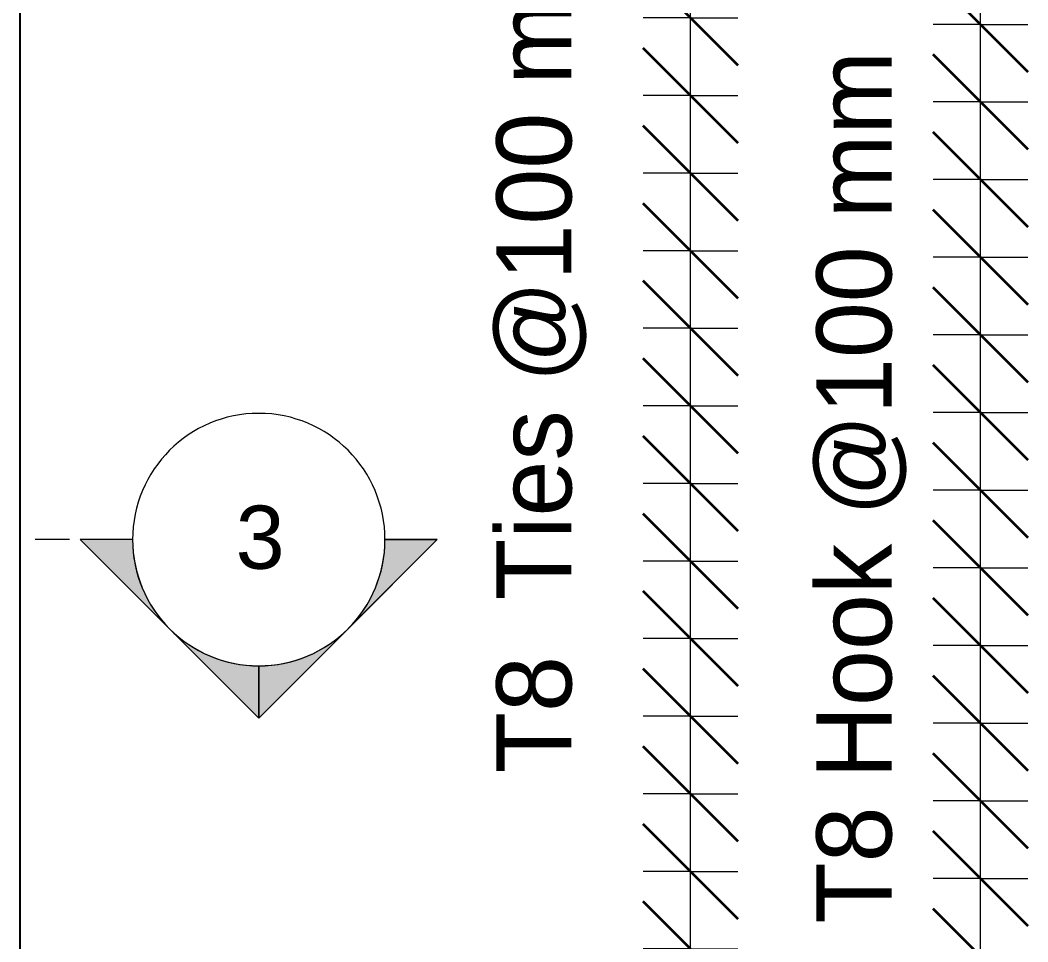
# Model space of a CAD drawing. Header units: millimetres. Extents: x -31655 to -5862, y 2843 to 78926.
# Drawn here: x -26450 to -25173, y 4109 to 5277 of the extents above; entities that cross this region are included whole.
import ezdxf

# ---------------------------------------------------------------- set-up
doc = ezdxf.new("R2010")
doc.units = ezdxf.units.MM
for name, color, linetype, lineweight in [('A-ANNO-DIMS', 211, 'Continuous', 9), ('A-ANNO-DIMS-40', 211, 'Continuous', 9), ('A-WALL', 113, 'Continuous', 25), ('G-ANNO-SYMB', 111, 'Continuous', 9), ('S-RBAR-IDEN', 171, 'Continuous', 9)]:
    doc.layers.add(name, color=color, linetype=linetype, lineweight=lineweight)
doc.styles.add('Arial', font='arial.ttf', dxfattribs={"height": 80})
doc.styles.add('Nirmala UI', font='Nirmala.ttf', dxfattribs={"height": 95.25})
doc.dimstyles.new('Arc_Length_-_2_5mm_Arial', dxfattribs={"dimscale": 304.8, "dimtxt": 100.546939, "dimasz": 0.393701, "dimexe": 0.19685, "dimexo": 0.0625, "dimgap": 0.229659, "dimtad": 1, "dimdec": 4, "dimzin": 0, "dimdsep": 46, "dimtxsty": 'Nirmala UI', "dimblk1": 'OBLIQUE', "dimblk2": 'OBLIQUE', "dimsah": 1, "dimcen": 0.09, "dimdle": 0.19685, "dimazin": 0, "dimtfac": 1, "dimtdec": 4, "dimtix": 1, "dimtmove": 0, "dimatfit": 3, "dimfxl": 0.19685, "dimfxlon": 1, "dimtvp": 1, "dimtolj": 1, "dimtzin": 0, "dimarcsym": 2})

# ---------------------------------------------------------------- blocks, each defined once
blk = doc.blocks.new('DIMBLOCK8-Elevation Front')
at = {"layer": 'A-ANNO-DIMS-40', "lineweight": 35}
for p, q in [((-25600.6, 4100.1), (-25660.6, 4160.1)), ((-25600.6, 4100.1), (-25540.6, 4040.1)), ((-25600.6, 4001.7), (-25660.6, 4061.7)), ((-25600.6, 4001.7), (-25540.6, 3941.7))]:
    blk.add_line(p, q, dxfattribs=at)
at = {"layer": 'A-ANNO-DIMS-40'}
for p, q in [((-25600.6, 4100.1), (-25660.6, 4100.1)), ((-25600.6, 4001.7), (-25600.6, 4100.1)), ((-25600.6, 4100.1), (-25540.6, 4100.1)), ((-25600.6, 4001.7), (-25660.6, 4001.7)), ((-25600.6, 4001.7), (-25540.6, 4001.7))]:
    blk.add_line(p, q, dxfattribs=at)
blk = doc.blocks.new('_Oblique')
at = {"color": 0, "linetype": 'ByBlock', "lineweight": -2}
blk.add_line((-0.5, -0.5), (0.5, 0.5), dxfattribs=at)
blk = doc.blocks.new('DIMBLOCK9-Elevation Front')
at = {"layer": 'A-ANNO-DIMS-40', "lineweight": 35}
for p, q in [((-25600.6, 4198.4), (-25660.6, 4258.4)), ((-25600.6, 4198.4), (-25540.6, 4138.4)), ((-25600.6, 4100.1), (-25660.6, 4160.1)), ((-25600.6, 4100.1), (-25540.6, 4040.1))]:
    blk.add_line(p, q, dxfattribs=at)
at = {"layer": 'A-ANNO-DIMS-40'}
for p, q in [((-25600.6, 4198.4), (-25660.6, 4198.4)), ((-25600.6, 4100.1), (-25600.6, 4198.4)), ((-25600.6, 4198.4), (-25540.6, 4198.4)), ((-25600.6, 4100.1), (-25660.6, 4100.1)), ((-25600.6, 4100.1), (-25540.6, 4100.1))]:
    blk.add_line(p, q, dxfattribs=at)
blk = doc.blocks.new('DIMBLOCK10-Elevation Front')
at = {"layer": 'A-ANNO-DIMS-40', "lineweight": 35}
for p, q in [((-25600.6, 4296.7), (-25660.6, 4356.7)), ((-25600.6, 4296.7), (-25540.6, 4236.7)), ((-25600.6, 4198.4), (-25660.6, 4258.4)), ((-25600.6, 4198.4), (-25540.6, 4138.4))]:
    blk.add_line(p, q, dxfattribs=at)
at = {"layer": 'A-ANNO-DIMS-40'}
for p, q in [((-25600.6, 4296.7), (-25660.6, 4296.7)), ((-25600.6, 4198.4), (-25600.6, 4296.7)), ((-25600.6, 4296.7), (-25540.6, 4296.7)), ((-25600.6, 4198.4), (-25660.6, 4198.4)), ((-25600.6, 4198.4), (-25540.6, 4198.4))]:
    blk.add_line(p, q, dxfattribs=at)
blk = doc.blocks.new('DIMBLOCK11-Elevation Front')
at = {"layer": 'A-ANNO-DIMS-40', "lineweight": 35}
for p, q in [((-25600.6, 4395), (-25660.6, 4455)), ((-25600.6, 4395), (-25540.6, 4335)), ((-25600.6, 4296.7), (-25660.6, 4356.7)), ((-25600.6, 4296.7), (-25540.6, 4236.7))]:
    blk.add_line(p, q, dxfattribs=at)
at = {"layer": 'A-ANNO-DIMS-40'}
for p, q in [((-25600.6, 4395), (-25660.6, 4395)), ((-25600.6, 4296.7), (-25600.6, 4395)), ((-25600.6, 4395), (-25540.6, 4395)), ((-25600.6, 4296.7), (-25660.6, 4296.7)), ((-25600.6, 4296.7), (-25540.6, 4296.7))]:
    blk.add_line(p, q, dxfattribs=at)
blk = doc.blocks.new('DIMBLOCK12-Elevation Front')
at = {"layer": 'A-ANNO-DIMS-40', "lineweight": 35}
for p, q in [((-25600.6, 4493.4), (-25660.6, 4553.4)), ((-25600.6, 4493.4), (-25540.6, 4433.4)), ((-25600.6, 4395), (-25660.6, 4455)), ((-25600.6, 4395), (-25540.6, 4335))]:
    blk.add_line(p, q, dxfattribs=at)
at = {"layer": 'A-ANNO-DIMS-40'}
for p, q in [((-25600.6, 4493.4), (-25660.6, 4493.4)), ((-25600.6, 4395), (-25600.6, 4493.4)), ((-25600.6, 4493.4), (-25540.6, 4493.4)), ((-25600.6, 4395), (-25660.6, 4395)), ((-25600.6, 4395), (-25540.6, 4395))]:
    blk.add_line(p, q, dxfattribs=at)
blk = doc.blocks.new('DIMBLOCK13-Elevation Front')
at = {"layer": 'A-ANNO-DIMS-40', "lineweight": 35}
for p, q in [((-25600.6, 4591.7), (-25660.6, 4651.7)), ((-25600.6, 4591.7), (-25540.6, 4531.7)), ((-25600.6, 4493.4), (-25660.6, 4553.4)), ((-25600.6, 4493.4), (-25540.6, 4433.4))]:
    blk.add_line(p, q, dxfattribs=at)
at = {"layer": 'A-ANNO-DIMS-40'}
for p, q in [((-25600.6, 4591.7), (-25660.6, 4591.7)), ((-25600.6, 4493.4), (-25600.6, 4591.7)), ((-25600.6, 4591.7), (-25540.6, 4591.7)), ((-25600.6, 4493.4), (-25660.6, 4493.4)), ((-25600.6, 4493.4), (-25540.6, 4493.4))]:
    blk.add_line(p, q, dxfattribs=at)
blk = doc.blocks.new('DIMBLOCK14-Elevation Front')
at = {"layer": 'A-ANNO-DIMS-40', "lineweight": 35}
for p, q in [((-25600.6, 4690), (-25660.6, 4750)), ((-25600.6, 4690), (-25540.6, 4630)), ((-25600.6, 4591.7), (-25660.6, 4651.7)), ((-25600.6, 4591.7), (-25540.6, 4531.7))]:
    blk.add_line(p, q, dxfattribs=at)
at = {"layer": 'A-ANNO-DIMS-40'}
for p, q in [((-25600.6, 4690), (-25660.6, 4690)), ((-25600.6, 4591.7), (-25600.6, 4690)), ((-25600.6, 4690), (-25540.6, 4690)), ((-25600.6, 4591.7), (-25660.6, 4591.7)), ((-25600.6, 4591.7), (-25540.6, 4591.7))]:
    blk.add_line(p, q, dxfattribs=at)
blk = doc.blocks.new('DIMBLOCK15-Elevation Front')
at = {"layer": 'A-ANNO-DIMS-40', "lineweight": 35}
for p, q in [((-25600.6, 4788.4), (-25660.6, 4848.4)), ((-25600.6, 4788.4), (-25540.6, 4728.4)), ((-25600.6, 4690), (-25660.6, 4750)), ((-25600.6, 4690), (-25540.6, 4630))]:
    blk.add_line(p, q, dxfattribs=at)
at = {"layer": 'A-ANNO-DIMS-40'}
for p, q in [((-25600.6, 4788.4), (-25660.6, 4788.4)), ((-25600.6, 4690), (-25600.6, 4788.4)), ((-25600.6, 4788.4), (-25540.6, 4788.4)), ((-25600.6, 4690), (-25660.6, 4690)), ((-25600.6, 4690), (-25540.6, 4690))]:
    blk.add_line(p, q, dxfattribs=at)
blk = doc.blocks.new('DIMBLOCK16-Elevation Front')
at = {"layer": 'A-ANNO-DIMS-40', "lineweight": 35}
for p, q in [((-25600.6, 4886.7), (-25660.6, 4946.7)), ((-25600.6, 4886.7), (-25540.6, 4826.7)), ((-25600.6, 4788.4), (-25660.6, 4848.4)), ((-25600.6, 4788.4), (-25540.6, 4728.4))]:
    blk.add_line(p, q, dxfattribs=at)
at = {"layer": 'A-ANNO-DIMS-40'}
for p, q in [((-25600.6, 4886.7), (-25660.6, 4886.7)), ((-25600.6, 4788.4), (-25600.6, 4886.7)), ((-25600.6, 4886.7), (-25540.6, 4886.7)), ((-25600.6, 4788.4), (-25660.6, 4788.4)), ((-25600.6, 4788.4), (-25540.6, 4788.4))]:
    blk.add_line(p, q, dxfattribs=at)
blk = doc.blocks.new('DIMBLOCK17-Elevation Front')
at = {"layer": 'A-ANNO-DIMS-40', "lineweight": 35}
for p, q in [((-25600.6, 4985), (-25660.6, 5045)), ((-25600.6, 4985), (-25540.6, 4925)), ((-25600.6, 4886.7), (-25660.6, 4946.7)), ((-25600.6, 4886.7), (-25540.6, 4826.7))]:
    blk.add_line(p, q, dxfattribs=at)
at = {"layer": 'A-ANNO-DIMS-40'}
for p, q in [((-25600.6, 4985), (-25660.6, 4985)), ((-25600.6, 4886.7), (-25600.6, 4985)), ((-25600.6, 4985), (-25540.6, 4985)), ((-25600.6, 4886.7), (-25660.6, 4886.7)), ((-25600.6, 4886.7), (-25540.6, 4886.7))]:
    blk.add_line(p, q, dxfattribs=at)
blk = doc.blocks.new('DIMBLOCK18-Elevation Front')
at = {"layer": 'A-ANNO-DIMS-40', "lineweight": 35}
for p, q in [((-25600.6, 5083.4), (-25660.6, 5143.4)), ((-25600.6, 5083.4), (-25540.6, 5023.4)), ((-25600.6, 4985), (-25660.6, 5045)), ((-25600.6, 4985), (-25540.6, 4925))]:
    blk.add_line(p, q, dxfattribs=at)
at = {"layer": 'A-ANNO-DIMS-40'}
for p, q in [((-25600.6, 5083.4), (-25660.6, 5083.4)), ((-25600.6, 4985), (-25600.6, 5083.4)), ((-25600.6, 5083.4), (-25540.6, 5083.4)), ((-25600.6, 4985), (-25660.6, 4985)), ((-25600.6, 4985), (-25540.6, 4985))]:
    blk.add_line(p, q, dxfattribs=at)
blk = doc.blocks.new('DIMBLOCK19-Elevation Front')
at = {"layer": 'A-ANNO-DIMS-40', "lineweight": 35}
for p, q in [((-25600.6, 5181.7), (-25660.6, 5241.7)), ((-25600.6, 5181.7), (-25540.6, 5121.7)), ((-25600.6, 5083.4), (-25660.6, 5143.4)), ((-25600.6, 5083.4), (-25540.6, 5023.4))]:
    blk.add_line(p, q, dxfattribs=at)
at = {"layer": 'A-ANNO-DIMS-40'}
for p, q in [((-25600.6, 5181.7), (-25660.6, 5181.7)), ((-25600.6, 5083.4), (-25600.6, 5181.7)), ((-25600.6, 5181.7), (-25540.6, 5181.7)), ((-25600.6, 5083.4), (-25660.6, 5083.4)), ((-25600.6, 5083.4), (-25540.6, 5083.4))]:
    blk.add_line(p, q, dxfattribs=at)
blk = doc.blocks.new('DIMBLOCK20-Elevation Front')
at = {"layer": 'A-ANNO-DIMS-40', "lineweight": 35}
for p, q in [((-25600.6, 5280), (-25660.6, 5340)), ((-25600.6, 5280), (-25540.6, 5220)), ((-25600.6, 5181.7), (-25660.6, 5241.7)), ((-25600.6, 5181.7), (-25540.6, 5121.7))]:
    blk.add_line(p, q, dxfattribs=at)
at = {"layer": 'A-ANNO-DIMS-40'}
for p, q in [((-25600.6, 5280), (-25660.6, 5280)), ((-25600.6, 5181.7), (-25600.6, 5280)), ((-25600.6, 5280), (-25540.6, 5280)), ((-25600.6, 5181.7), (-25660.6, 5181.7)), ((-25600.6, 5181.7), (-25540.6, 5181.7))]:
    blk.add_line(p, q, dxfattribs=at)
blk = doc.blocks.new('DIMBLOCK21-Elevation Front')
at = {"layer": 'A-ANNO-DIMS-40', "lineweight": 35}
for p, q in [((-25600.6, 5378.4), (-25660.6, 5438.4)), ((-25600.6, 5378.4), (-25540.6, 5318.4)), ((-25600.6, 5280), (-25660.6, 5340)), ((-25600.6, 5280), (-25540.6, 5220))]:
    blk.add_line(p, q, dxfattribs=at)
at = {"layer": 'A-ANNO-DIMS-40'}
for p, q in [((-25600.6, 5378.4), (-25660.6, 5378.4)), ((-25600.6, 5280), (-25600.6, 5378.4)), ((-25600.6, 5378.4), (-25540.6, 5378.4)), ((-25600.6, 5280), (-25660.6, 5280)), ((-25600.6, 5280), (-25540.6, 5280))]:
    blk.add_line(p, q, dxfattribs=at)
blk = doc.blocks.new('DIMBLOCK31-Elevation Front')
at = {"layer": 'A-ANNO-DIMS-40', "lineweight": 35}
for p, q in [((-25600.6, 5576), (-25660.6, 5636)), ((-25600.6, 5576), (-25540.6, 5516)), ((-25600.6, 5476.7), (-25660.6, 5536.7)), ((-25600.6, 5476.7), (-25540.6, 5416.7)), ((-25600.6, 5378.4), (-25660.6, 5438.4)), ((-25600.6, 5378.4), (-25540.6, 5318.4)), ((-25600.6, 5280), (-25660.6, 5340)), ((-25600.6, 5280), (-25540.6, 5220)), ((-25600.6, 5181.7), (-25660.6, 5241.7)), ((-25600.6, 5181.7), (-25540.6, 5121.7)), ((-25600.6, 5083.4), (-25660.6, 5143.4)), ((-25600.6, 5083.4), (-25540.6, 5023.4)), ((-25600.6, 4985), (-25660.6, 5045)), ((-25600.6, 4985), (-25540.6, 4925)), ((-25600.6, 4886.7), (-25660.6, 4946.7)), ((-25600.6, 4886.7), (-25540.6, 4826.7)), ((-25600.6, 4788.4), (-25660.6, 4848.4)), ((-25600.6, 4788.4), (-25540.6, 4728.4)), ((-25600.6, 4690), (-25660.6, 4750)), ((-25600.6, 4690), (-25540.6, 4630)), ((-25600.6, 4591.7), (-25660.6, 4651.7)), ((-25600.6, 4591.7), (-25540.6, 4531.7)), ((-25600.6, 4493.4), (-25660.6, 4553.4)), ((-25600.6, 4493.4), (-25540.6, 4433.4)), ((-25600.6, 4395), (-25660.6, 4455)), ((-25600.6, 4395), (-25540.6, 4335)), ((-25600.6, 4296.7), (-25660.6, 4356.7)), ((-25600.6, 4296.7), (-25540.6, 4236.7)), ((-25600.6, 4198.4), (-25660.6, 4258.4)), ((-25600.6, 4198.4), (-25540.6, 4138.4)), ((-25600.6, 4100.1), (-25660.6, 4160.1)), ((-25600.6, 4100.1), (-25540.6, 4040.1)), ((-25600.6, 4001.7), (-25660.6, 4061.7)), ((-25600.6, 4001.7), (-25540.6, 3941.7)), ((-25600.6, 3904.1), (-25660.6, 3964.1)), ((-25600.6, 3904.1), (-25540.6, 3844.1))]:
    blk.add_line(p, q, dxfattribs=at)
at = {"layer": 'A-ANNO-DIMS-40'}
for p, q in [((-25600.6, 5576), (-25660.6, 5576)), ((-25600.6, 5476.7), (-25600.6, 5576)), ((-25600.6, 5576), (-25540.6, 5576)), ((-25600.6, 5476.7), (-25660.6, 5476.7)), ((-25600.6, 3904.1), (-25600.6, 5476.7)), ((-25600.6, 5378.4), (-25600.6, 5476.7)), ((-25600.6, 5476.7), (-25540.6, 5476.7)), ((-25600.6, 5378.4), (-25660.6, 5378.4)), ((-25600.6, 5280), (-25600.6, 5378.4)), ((-25600.6, 5378.4), (-25540.6, 5378.4)), ((-25600.6, 5280), (-25660.6, 5280)), ((-25600.6, 5181.7), (-25600.6, 5280)), ((-25600.6, 5280), (-25540.6, 5280)), ((-25600.6, 5181.7), (-25660.6, 5181.7)), ((-25600.6, 5083.4), (-25600.6, 5181.7)), ((-25600.6, 5181.7), (-25540.6, 5181.7)), ((-25600.6, 5083.4), (-25660.6, 5083.4)), ((-25600.6, 4985), (-25600.6, 5083.4)), ((-25600.6, 5083.4), (-25540.6, 5083.4)), ((-25600.6, 4985), (-25660.6, 4985)), ((-25600.6, 4886.7), (-25600.6, 4985)), ((-25600.6, 4985), (-25540.6, 4985)), ((-25600.6, 4886.7), (-25660.6, 4886.7)), ((-25600.6, 4788.4), (-25600.6, 4886.7)), ((-25600.6, 4886.7), (-25540.6, 4886.7)), ((-25600.6, 4788.4), (-25660.6, 4788.4)), ((-25600.6, 4690), (-25600.6, 4788.4)), ((-25600.6, 4788.4), (-25540.6, 4788.4)), ((-25600.6, 4690), (-25660.6, 4690)), ((-25600.6, 4591.7), (-25600.6, 4690)), ((-25600.6, 4690), (-25540.6, 4690)), ((-25600.6, 4591.7), (-25660.6, 4591.7)), ((-25600.6, 4493.4), (-25600.6, 4591.7)), ((-25600.6, 4591.7), (-25540.6, 4591.7)), ((-25600.6, 4493.4), (-25660.6, 4493.4)), ((-25600.6, 4395), (-25600.6, 4493.4)), ((-25600.6, 4493.4), (-25540.6, 4493.4)), ((-25600.6, 4395), (-25660.6, 4395)), ((-25600.6, 4296.7), (-25600.6, 4395)), ((-25600.6, 4395), (-25540.6, 4395)), ((-25600.6, 4296.7), (-25660.6, 4296.7)), ((-25600.6, 4198.4), (-25600.6, 4296.7)), ((-25600.6, 4296.7), (-25540.6, 4296.7)), ((-25600.6, 4198.4), (-25660.6, 4198.4)), ((-25600.6, 4100.1), (-25600.6, 4198.4)), ((-25600.6, 4198.4), (-25540.6, 4198.4)), ((-25600.6, 4100.1), (-25660.6, 4100.1)), ((-25600.6, 4001.7), (-25600.6, 4100.1)), ((-25600.6, 4100.1), (-25540.6, 4100.1)), ((-25600.6, 4001.7), (-25660.6, 4001.7)), ((-25600.6, 3904.1), (-25600.6, 4001.7)), ((-25600.6, 4001.7), (-25540.6, 4001.7)), ((-25600.6, 3904.1), (-25660.6, 3904.1)), ((-25600.6, 3904.1), (-25540.6, 3904.1))]:
    blk.add_line(p, q, dxfattribs=at)
blk = doc.blocks.new('_None')
blk = doc.blocks.new('DIMBLOCK41-Elevation Front')
at = {"layer": 'A-ANNO-DIMS-40', "lineweight": 35}
for p, q in [((-25232.7, 4091), (-25292.7, 4151)), ((-25232.7, 4091), (-25172.7, 4031)), ((-25232.7, 3992.6), (-25292.7, 4052.6)), ((-25232.7, 3992.6), (-25172.7, 3932.6))]:
    blk.add_line(p, q, dxfattribs=at)
at = {"layer": 'A-ANNO-DIMS-40'}
for p, q in [((-25232.7, 4091), (-25292.7, 4091)), ((-25232.7, 3992.6), (-25232.7, 4091)), ((-25232.7, 4091), (-25172.7, 4091)), ((-25232.7, 3992.6), (-25292.7, 3992.6)), ((-25232.7, 3992.6), (-25172.7, 3992.6))]:
    blk.add_line(p, q, dxfattribs=at)
blk = doc.blocks.new('DIMBLOCK42-Elevation Front')
at = {"layer": 'A-ANNO-DIMS-40', "lineweight": 35}
for p, q in [((-25232.7, 4189.4), (-25292.7, 4249.4)), ((-25232.7, 4189.4), (-25172.7, 4129.4)), ((-25232.7, 4091), (-25292.7, 4151)), ((-25232.7, 4091), (-25172.7, 4031))]:
    blk.add_line(p, q, dxfattribs=at)
at = {"layer": 'A-ANNO-DIMS-40'}
for p, q in [((-25232.7, 4189.4), (-25292.7, 4189.4)), ((-25232.7, 4091), (-25232.7, 4189.4)), ((-25232.7, 4189.4), (-25172.7, 4189.4)), ((-25232.7, 4091), (-25292.7, 4091)), ((-25232.7, 4091), (-25172.7, 4091))]:
    blk.add_line(p, q, dxfattribs=at)
blk = doc.blocks.new('DIMBLOCK43-Elevation Front')
at = {"layer": 'A-ANNO-DIMS-40', "lineweight": 35}
for p, q in [((-25232.7, 4287.8), (-25292.7, 4347.8)), ((-25232.7, 4287.8), (-25172.7, 4227.8)), ((-25232.7, 4189.4), (-25292.7, 4249.4)), ((-25232.7, 4189.4), (-25172.7, 4129.4))]:
    blk.add_line(p, q, dxfattribs=at)
at = {"layer": 'A-ANNO-DIMS-40'}
for p, q in [((-25232.7, 4287.8), (-25292.7, 4287.8)), ((-25232.7, 4189.4), (-25232.7, 4287.8)), ((-25232.7, 4287.8), (-25172.7, 4287.8)), ((-25232.7, 4189.4), (-25292.7, 4189.4)), ((-25232.7, 4189.4), (-25172.7, 4189.4))]:
    blk.add_line(p, q, dxfattribs=at)
blk = doc.blocks.new('DIMBLOCK44-Elevation Front')
at = {"layer": 'A-ANNO-DIMS-40', "lineweight": 35}
for p, q in [((-25232.7, 4386.3), (-25292.7, 4446.3)), ((-25232.7, 4386.3), (-25172.7, 4326.3)), ((-25232.7, 4287.8), (-25292.7, 4347.8)), ((-25232.7, 4287.8), (-25172.7, 4227.8))]:
    blk.add_line(p, q, dxfattribs=at)
at = {"layer": 'A-ANNO-DIMS-40'}
for p, q in [((-25232.7, 4386.3), (-25292.7, 4386.3)), ((-25232.7, 4287.8), (-25232.7, 4386.3)), ((-25232.7, 4386.3), (-25172.7, 4386.3)), ((-25232.7, 4287.8), (-25292.7, 4287.8)), ((-25232.7, 4287.8), (-25172.7, 4287.8))]:
    blk.add_line(p, q, dxfattribs=at)
blk = doc.blocks.new('DIMBLOCK45-Elevation Front')
at = {"layer": 'A-ANNO-DIMS-40', "lineweight": 35}
for p, q in [((-25232.7, 4484.7), (-25292.7, 4544.7)), ((-25232.7, 4484.7), (-25172.7, 4424.7)), ((-25232.7, 4386.3), (-25292.7, 4446.3)), ((-25232.7, 4386.3), (-25172.7, 4326.3))]:
    blk.add_line(p, q, dxfattribs=at)
at = {"layer": 'A-ANNO-DIMS-40'}
for p, q in [((-25232.7, 4484.7), (-25292.7, 4484.7)), ((-25232.7, 4386.3), (-25232.7, 4484.7)), ((-25232.7, 4484.7), (-25172.7, 4484.7)), ((-25232.7, 4386.3), (-25292.7, 4386.3)), ((-25232.7, 4386.3), (-25172.7, 4386.3))]:
    blk.add_line(p, q, dxfattribs=at)
blk = doc.blocks.new('DIMBLOCK46-Elevation Front')
at = {"layer": 'A-ANNO-DIMS-40', "lineweight": 35}
for p, q in [((-25232.7, 4583.1), (-25292.7, 4643.1)), ((-25232.7, 4583.1), (-25172.7, 4523.1)), ((-25232.7, 4484.7), (-25292.7, 4544.7)), ((-25232.7, 4484.7), (-25172.7, 4424.7))]:
    blk.add_line(p, q, dxfattribs=at)
at = {"layer": 'A-ANNO-DIMS-40'}
for p, q in [((-25232.7, 4583.1), (-25292.7, 4583.1)), ((-25232.7, 4484.7), (-25232.7, 4583.1)), ((-25232.7, 4583.1), (-25172.7, 4583.1)), ((-25232.7, 4484.7), (-25292.7, 4484.7)), ((-25232.7, 4484.7), (-25172.7, 4484.7))]:
    blk.add_line(p, q, dxfattribs=at)
blk = doc.blocks.new('DIMBLOCK47-Elevation Front')
at = {"layer": 'A-ANNO-DIMS-40', "lineweight": 35}
for p, q in [((-25232.7, 4681.5), (-25292.7, 4741.5)), ((-25232.7, 4681.5), (-25172.7, 4621.5)), ((-25232.7, 4583.1), (-25292.7, 4643.1)), ((-25232.7, 4583.1), (-25172.7, 4523.1))]:
    blk.add_line(p, q, dxfattribs=at)
at = {"layer": 'A-ANNO-DIMS-40'}
for p, q in [((-25232.7, 4681.5), (-25292.7, 4681.5)), ((-25232.7, 4583.1), (-25232.7, 4681.5)), ((-25232.7, 4681.5), (-25172.7, 4681.5)), ((-25232.7, 4583.1), (-25292.7, 4583.1)), ((-25232.7, 4583.1), (-25172.7, 4583.1))]:
    blk.add_line(p, q, dxfattribs=at)
blk = doc.blocks.new('DIMBLOCK48-Elevation Front')
at = {"layer": 'A-ANNO-DIMS-40', "lineweight": 35}
for p, q in [((-25232.7, 4779.9), (-25292.7, 4839.9)), ((-25232.7, 4779.9), (-25172.7, 4719.9)), ((-25232.7, 4681.5), (-25292.7, 4741.5)), ((-25232.7, 4681.5), (-25172.7, 4621.5))]:
    blk.add_line(p, q, dxfattribs=at)
at = {"layer": 'A-ANNO-DIMS-40'}
for p, q in [((-25232.7, 4779.9), (-25292.7, 4779.9)), ((-25232.7, 4681.5), (-25232.7, 4779.9)), ((-25232.7, 4779.9), (-25172.7, 4779.9)), ((-25232.7, 4681.5), (-25292.7, 4681.5)), ((-25232.7, 4681.5), (-25172.7, 4681.5))]:
    blk.add_line(p, q, dxfattribs=at)
blk = doc.blocks.new('DIMBLOCK49-Elevation Front')
at = {"layer": 'A-ANNO-DIMS-40', "lineweight": 35}
for p, q in [((-25232.7, 4878.3), (-25292.7, 4938.3)), ((-25232.7, 4878.3), (-25172.7, 4818.3)), ((-25232.7, 4779.9), (-25292.7, 4839.9)), ((-25232.7, 4779.9), (-25172.7, 4719.9))]:
    blk.add_line(p, q, dxfattribs=at)
at = {"layer": 'A-ANNO-DIMS-40'}
for p, q in [((-25232.7, 4878.3), (-25292.7, 4878.3)), ((-25232.7, 4779.9), (-25232.7, 4878.3)), ((-25232.7, 4878.3), (-25172.7, 4878.3)), ((-25232.7, 4779.9), (-25292.7, 4779.9)), ((-25232.7, 4779.9), (-25172.7, 4779.9))]:
    blk.add_line(p, q, dxfattribs=at)
blk = doc.blocks.new('DIMBLOCK50-Elevation Front')
at = {"layer": 'A-ANNO-DIMS-40', "lineweight": 35}
for p, q in [((-25232.7, 4976.7), (-25292.7, 5036.7)), ((-25232.7, 4976.7), (-25172.7, 4916.7)), ((-25232.7, 4878.3), (-25292.7, 4938.3)), ((-25232.7, 4878.3), (-25172.7, 4818.3))]:
    blk.add_line(p, q, dxfattribs=at)
at = {"layer": 'A-ANNO-DIMS-40'}
for p, q in [((-25232.7, 4976.7), (-25292.7, 4976.7)), ((-25232.7, 4878.3), (-25232.7, 4976.7)), ((-25232.7, 4976.7), (-25172.7, 4976.7)), ((-25232.7, 4878.3), (-25292.7, 4878.3)), ((-25232.7, 4878.3), (-25172.7, 4878.3))]:
    blk.add_line(p, q, dxfattribs=at)
blk = doc.blocks.new('DIMBLOCK51-Elevation Front')
at = {"layer": 'A-ANNO-DIMS-40', "lineweight": 35}
for p, q in [((-25232.7, 5075.1), (-25292.7, 5135.1)), ((-25232.7, 5075.1), (-25172.7, 5015.1)), ((-25232.7, 4976.7), (-25292.7, 5036.7)), ((-25232.7, 4976.7), (-25172.7, 4916.7))]:
    blk.add_line(p, q, dxfattribs=at)
at = {"layer": 'A-ANNO-DIMS-40'}
for p, q in [((-25232.7, 5075.1), (-25292.7, 5075.1)), ((-25232.7, 4976.7), (-25232.7, 5075.1)), ((-25232.7, 5075.1), (-25172.7, 5075.1)), ((-25232.7, 4976.7), (-25292.7, 4976.7)), ((-25232.7, 4976.7), (-25172.7, 4976.7))]:
    blk.add_line(p, q, dxfattribs=at)
blk = doc.blocks.new('DIMBLOCK52-Elevation Front')
at = {"layer": 'A-ANNO-DIMS-40', "lineweight": 35}
for p, q in [((-25232.7, 5173.5), (-25292.7, 5233.5)), ((-25232.7, 5173.5), (-25172.7, 5113.5)), ((-25232.7, 5075.1), (-25292.7, 5135.1)), ((-25232.7, 5075.1), (-25172.7, 5015.1))]:
    blk.add_line(p, q, dxfattribs=at)
at = {"layer": 'A-ANNO-DIMS-40'}
for p, q in [((-25232.7, 5173.5), (-25292.7, 5173.5)), ((-25232.7, 5075.1), (-25232.7, 5173.5)), ((-25232.7, 5173.5), (-25172.7, 5173.5)), ((-25232.7, 5075.1), (-25292.7, 5075.1)), ((-25232.7, 5075.1), (-25172.7, 5075.1))]:
    blk.add_line(p, q, dxfattribs=at)
blk = doc.blocks.new('DIMBLOCK53-Elevation Front')
at = {"layer": 'A-ANNO-DIMS-40', "lineweight": 35}
for p, q in [((-25232.7, 5271.9), (-25292.7, 5331.9)), ((-25232.7, 5271.9), (-25172.7, 5211.9)), ((-25232.7, 5173.5), (-25292.7, 5233.5)), ((-25232.7, 5173.5), (-25172.7, 5113.5))]:
    blk.add_line(p, q, dxfattribs=at)
at = {"layer": 'A-ANNO-DIMS-40'}
for p, q in [((-25232.7, 5271.9), (-25292.7, 5271.9)), ((-25232.7, 5173.5), (-25232.7, 5271.9)), ((-25232.7, 5271.9), (-25172.7, 5271.9)), ((-25232.7, 5173.5), (-25292.7, 5173.5)), ((-25232.7, 5173.5), (-25172.7, 5173.5))]:
    blk.add_line(p, q, dxfattribs=at)
blk = doc.blocks.new('DIMBLOCK54-Elevation Front')
at = {"layer": 'A-ANNO-DIMS-40', "lineweight": 35}
for p, q in [((-25232.7, 5370.3), (-25292.7, 5430.3)), ((-25232.7, 5370.3), (-25172.7, 5310.3)), ((-25232.7, 5271.9), (-25292.7, 5331.9)), ((-25232.7, 5271.9), (-25172.7, 5211.9))]:
    blk.add_line(p, q, dxfattribs=at)
at = {"layer": 'A-ANNO-DIMS-40'}
for p, q in [((-25232.7, 5370.3), (-25292.7, 5370.3)), ((-25232.7, 5271.9), (-25232.7, 5370.3)), ((-25232.7, 5370.3), (-25172.7, 5370.3)), ((-25232.7, 5271.9), (-25292.7, 5271.9)), ((-25232.7, 5271.9), (-25172.7, 5271.9))]:
    blk.add_line(p, q, dxfattribs=at)
blk = doc.blocks.new('DIMBLOCK63-Elevation Front')
at = {"layer": 'A-ANNO-DIMS-40', "lineweight": 35}
for p, q in [((-25232.7, 6157.6), (-25292.7, 6217.6)), ((-25232.7, 6157.6), (-25172.7, 6097.6)), ((-25232.7, 6059.2), (-25292.7, 6119.2)), ((-25232.7, 6059.2), (-25172.7, 5999.2)), ((-25232.7, 5960.8), (-25292.7, 6020.8)), ((-25232.7, 5960.8), (-25172.7, 5900.8)), ((-25232.7, 5862.4), (-25292.7, 5922.4)), ((-25232.7, 5862.4), (-25172.7, 5802.4)), ((-25232.7, 5764), (-25292.7, 5824)), ((-25232.7, 5764), (-25172.7, 5704)), ((-25232.7, 5665.6), (-25292.7, 5725.6)), ((-25232.7, 5665.6), (-25172.7, 5605.6)), ((-25232.7, 5567.2), (-25292.7, 5627.2)), ((-25232.7, 5567.2), (-25172.7, 5507.2)), ((-25232.7, 5468.8), (-25292.7, 5528.8)), ((-25232.7, 5468.8), (-25172.7, 5408.8)), ((-25232.7, 5370.3), (-25292.7, 5430.3)), ((-25232.7, 5370.3), (-25172.7, 5310.3)), ((-25232.7, 5271.9), (-25292.7, 5331.9)), ((-25232.7, 5271.9), (-25172.7, 5211.9)), ((-25232.7, 5173.5), (-25292.7, 5233.5)), ((-25232.7, 5173.5), (-25172.7, 5113.5)), ((-25232.7, 5075.1), (-25292.7, 5135.1)), ((-25232.7, 5075.1), (-25172.7, 5015.1)), ((-25232.7, 4976.7), (-25292.7, 5036.7)), ((-25232.7, 4976.7), (-25172.7, 4916.7)), ((-25232.7, 4878.3), (-25292.7, 4938.3)), ((-25232.7, 4878.3), (-25172.7, 4818.3)), ((-25232.7, 4779.9), (-25292.7, 4839.9)), ((-25232.7, 4779.9), (-25172.7, 4719.9)), ((-25232.7, 4681.5), (-25292.7, 4741.5)), ((-25232.7, 4681.5), (-25172.7, 4621.5)), ((-25232.7, 4583.1), (-25292.7, 4643.1)), ((-25232.7, 4583.1), (-25172.7, 4523.1)), ((-25232.7, 4484.7), (-25292.7, 4544.7)), ((-25232.7, 4484.7), (-25172.7, 4424.7)), ((-25232.7, 4386.3), (-25292.7, 4446.3)), ((-25232.7, 4386.3), (-25172.7, 4326.3)), ((-25232.7, 4287.8), (-25292.7, 4347.8)), ((-25232.7, 4287.8), (-25172.7, 4227.8)), ((-25232.7, 4189.4), (-25292.7, 4249.4)), ((-25232.7, 4189.4), (-25172.7, 4129.4)), ((-25232.7, 4091), (-25292.7, 4151)), ((-25232.7, 4091), (-25172.7, 4031)), ((-25232.7, 3992.6), (-25292.7, 4052.6)), ((-25232.7, 3992.6), (-25172.7, 3932.6)), ((-25232.7, 3894.2), (-25292.7, 3954.2)), ((-25232.7, 3894.2), (-25172.7, 3834.2)), ((-25232.7, 3795.8), (-25292.7, 3855.8)), ((-25232.7, 3795.8), (-25172.7, 3735.8)), ((-25232.7, 3697.4), (-25292.7, 3757.4)), ((-25232.7, 3697.4), (-25172.7, 3637.4)), ((-25232.7, 3599), (-25292.7, 3659)), ((-25232.7, 3599), (-25172.7, 3539)), ((-25232.7, 3500.6), (-25292.7, 3560.6)), ((-25232.7, 3500.6), (-25172.7, 3440.6)), ((-25232.7, 3402.2), (-25292.7, 3462.2)), ((-25232.7, 3402.2), (-25172.7, 3342.2)), ((-25232.7, 3303.8), (-25292.7, 3363.8)), ((-25232.7, 3303.8), (-25172.7, 3243.8))]:
    blk.add_line(p, q, dxfattribs=at)
at = {"layer": 'A-ANNO-DIMS-40'}
for p, q in [((-25232.7, 3243.8), (-25232.7, 6217.6)), ((-25232.7, 6059.2), (-25232.7, 6217.6)), ((-25232.7, 6157.6), (-25292.7, 6157.6)), ((-25232.7, 6157.6), (-25172.7, 6157.6)), ((-25232.7, 6059.2), (-25292.7, 6059.2)), ((-25232.7, 5960.8), (-25232.7, 6059.2)), ((-25232.7, 6059.2), (-25172.7, 6059.2)), ((-25232.7, 5960.8), (-25292.7, 5960.8)), ((-25232.7, 5862.4), (-25232.7, 5960.8)), ((-25232.7, 5960.8), (-25172.7, 5960.8)), ((-25232.7, 5862.4), (-25292.7, 5862.4)), ((-25232.7, 5764), (-25232.7, 5862.4)), ((-25232.7, 5862.4), (-25172.7, 5862.4)), ((-25232.7, 5764), (-25292.7, 5764)), ((-25232.7, 5665.6), (-25232.7, 5764)), ((-25232.7, 5764), (-25172.7, 5764)), ((-25232.7, 5665.6), (-25292.7, 5665.6)), ((-25232.7, 5567.2), (-25232.7, 5665.6)), ((-25232.7, 5665.6), (-25172.7, 5665.6)), ((-25232.7, 5567.2), (-25292.7, 5567.2)), ((-25232.7, 5468.8), (-25232.7, 5567.2)), ((-25232.7, 5567.2), (-25172.7, 5567.2)), ((-25232.7, 5468.8), (-25292.7, 5468.8)), ((-25232.7, 5370.3), (-25232.7, 5468.8)), ((-25232.7, 5468.8), (-25172.7, 5468.8)), ((-25232.7, 5370.3), (-25292.7, 5370.3)), ((-25232.7, 5271.9), (-25232.7, 5370.3)), ((-25232.7, 5370.3), (-25172.7, 5370.3)), ((-25232.7, 5271.9), (-25292.7, 5271.9)), ((-25232.7, 5173.5), (-25232.7, 5271.9)), ((-25232.7, 5271.9), (-25172.7, 5271.9)), ((-25232.7, 5173.5), (-25292.7, 5173.5)), ((-25232.7, 5075.1), (-25232.7, 5173.5)), ((-25232.7, 5173.5), (-25172.7, 5173.5)), ((-25232.7, 5075.1), (-25292.7, 5075.1)), ((-25232.7, 4976.7), (-25232.7, 5075.1)), ((-25232.7, 5075.1), (-25172.7, 5075.1)), ((-25232.7, 4976.7), (-25292.7, 4976.7)), ((-25232.7, 4878.3), (-25232.7, 4976.7)), ((-25232.7, 4976.7), (-25172.7, 4976.7)), ((-25232.7, 4878.3), (-25292.7, 4878.3)), ((-25232.7, 4779.9), (-25232.7, 4878.3)), ((-25232.7, 4878.3), (-25172.7, 4878.3)), ((-25232.7, 4779.9), (-25292.7, 4779.9)), ((-25232.7, 4681.5), (-25232.7, 4779.9)), ((-25232.7, 4779.9), (-25172.7, 4779.9)), ((-25232.7, 4681.5), (-25292.7, 4681.5)), ((-25232.7, 4583.1), (-25232.7, 4681.5)), ((-25232.7, 4681.5), (-25172.7, 4681.5)), ((-25232.7, 4583.1), (-25292.7, 4583.1)), ((-25232.7, 4484.7), (-25232.7, 4583.1)), ((-25232.7, 4583.1), (-25172.7, 4583.1)), ((-25232.7, 4484.7), (-25292.7, 4484.7)), ((-25232.7, 4386.3), (-25232.7, 4484.7)), ((-25232.7, 4484.7), (-25172.7, 4484.7)), ((-25232.7, 4386.3), (-25292.7, 4386.3)), ((-25232.7, 4287.8), (-25232.7, 4386.3)), ((-25232.7, 4386.3), (-25172.7, 4386.3)), ((-25232.7, 4287.8), (-25292.7, 4287.8)), ((-25232.7, 4189.4), (-25232.7, 4287.8)), ((-25232.7, 4287.8), (-25172.7, 4287.8)), ((-25232.7, 4189.4), (-25292.7, 4189.4)), ((-25232.7, 4091), (-25232.7, 4189.4)), ((-25232.7, 4189.4), (-25172.7, 4189.4)), ((-25232.7, 4091), (-25292.7, 4091)), ((-25232.7, 3992.6), (-25232.7, 4091)), ((-25232.7, 4091), (-25172.7, 4091)), ((-25232.7, 3992.6), (-25292.7, 3992.6)), ((-25232.7, 3894.2), (-25232.7, 3992.6)), ((-25232.7, 3992.6), (-25172.7, 3992.6)), ((-25232.7, 3894.2), (-25292.7, 3894.2)), ((-25232.7, 3795.8), (-25232.7, 3894.2)), ((-25232.7, 3894.2), (-25172.7, 3894.2)), ((-25232.7, 3795.8), (-25292.7, 3795.8)), ((-25232.7, 3697.4), (-25232.7, 3795.8)), ((-25232.7, 3795.8), (-25172.7, 3795.8)), ((-25232.7, 3697.4), (-25292.7, 3697.4)), ((-25232.7, 3599), (-25232.7, 3697.4)), ((-25232.7, 3697.4), (-25172.7, 3697.4)), ((-25232.7, 3599), (-25292.7, 3599)), ((-25232.7, 3500.6), (-25232.7, 3599)), ((-25232.7, 3599), (-25172.7, 3599)), ((-25232.7, 3500.6), (-25292.7, 3500.6)), ((-25232.7, 3402.2), (-25232.7, 3500.6)), ((-25232.7, 3500.6), (-25172.7, 3500.6)), ((-25232.7, 3402.2), (-25292.7, 3402.2)), ((-25232.7, 3243.8), (-25232.7, 3402.2)), ((-25232.7, 3402.2), (-25172.7, 3402.2)), ((-25232.7, 3303.8), (-25292.7, 3303.8)), ((-25232.7, 3303.8), (-25172.7, 3303.8))]:
    blk.add_line(p, q, dxfattribs=at)
blk = doc.blocks.new('Detail View - M_Section Head - Filled SHOP DWG-600895-Elevation Front')
at = {"layer": 'G-ANNO-SYMB'}
h = blk.add_hatch(color=256, dxfattribs=at)
edge = h.paths.add_edge_path()
edge.add_line((-26374.1, 6018.9), (-26307.8, 6018.9))
edge.add_arc((-26147.8, 6018.9), 160, 180, 225)
edge.add_line((-26260.9, 5905.7), (-26374.1, 6018.9))
h = blk.add_hatch(color=256, dxfattribs=at)
edge = h.paths.add_edge_path()
edge.add_line((-25921.5, 6018.9), (-26034.7, 5905.7))
edge.add_arc((-26147.8, 6018.9), 160, 315, 360)
edge.add_line((-25987.8, 6018.9), (-25921.5, 6018.9))
h = blk.add_hatch(color=256, dxfattribs=at)
edge = h.paths.add_edge_path()
edge.add_line((-26147.8, 5792.6), (-26260.9, 5905.7))
edge.add_arc((-26147.8, 6018.9), 160, 225, 270)
edge.add_line((-26147.8, 5858.9), (-26147.8, 5792.6))
h = blk.add_hatch(color=256, dxfattribs=at)
edge = h.paths.add_edge_path()
edge.add_line((-26147.8, 5792.6), (-26147.8, 5858.9))
edge.add_arc((-26147.8, 6018.9), 160, 270, 315)
edge.add_line((-26034.7, 5905.7), (-26147.8, 5792.6))
for p, q in [((-26147.8, 5792.6), (-26374.1, 6018.9)), ((-26307.8, 6018.9), (-26374.1, 6018.9)), ((-26374.1, 6018.9), (-26260.9, 5905.7)), ((-26307.8, 6018.9), (-26374.1, 6018.9)), ((-26147.8, 5792.6), (-25921.5, 6018.9)), ((-26034.7, 5905.7), (-25921.5, 6018.9)), ((-25987.8, 6018.9), (-25921.5, 6018.9)), ((-25921.5, 6018.9), (-25987.8, 6018.9)), ((-26260.9, 5905.7), (-26147.8, 5792.6)), ((-26147.8, 5792.6), (-26034.7, 5905.7)), ((-26147.8, 5858.9), (-26147.8, 5792.6)), ((-26147.8, 5792.6), (-26147.8, 5858.9))]:
    blk.add_line(p, q, dxfattribs=at)
for start, end in [(0, 180), (180, 360), (180, 225), (315, 0), (225, 270), (270, 315)]:
    blk.add_arc((-26147.8, 6018.9), 160, start, end, dxfattribs=at)

msp = doc.modelspace()

# ---------------------------------------------------------------- linework, layer by layer
at = {"layer": 'A-WALL'}
msp.add_line((-26450.39395, 3269.75), (-26450.39395, 6199.75), dxfattribs=at)
at = {"layer": 'G-ANNO-SYMB'}
msp.add_line((-26387.80391, 4618.8556), (-26431.41851, 4618.8556), dxfattribs=at)

# ---------------------------------------------------------------- block references
msp.add_blockref('Detail View - M_Section Head - Filled SHOP DWG-600895-Elevation Front', (0, -1400), dxfattribs=at)

# ---------------------------------------------------------------- texts
at = {"layer": 'G-ANNO-SYMB', "insert": (-26177.15709, 4661.92268), "char_height": 80, "width": 76.962, "attachment_point": 1, "style": 'Arial'}
msp.add_mtext('3', dxfattribs=at)
at = {"layer": 'S-RBAR-IDEN', "char_height": 95.25, "attachment_point": 1, "rotation": 90, "style": 'Nirmala UI'}
for s, insert, width in [('T8  Ties @100 mm', (-25846.5809, 4322.64836), 1346.835), ('T8 Hook @100 mm', (-25440.80526, 4132.0332), 1407.76325)]:
    msp.add_mtext(s, dxfattribs=dict(at, insert=insert, width=width))

# ---------------------------------------------------------------- dimensions: what is measured, and where the dimension line sits
at = {"layer": 'A-ANNO-DIMS'}
for base, p1, p2, text, override, picture, middle in [((-25232.6888, 6157.625), (-25292.6888, 3303.75), (-25292.6888, 6157.625), '2854', {"dimpost": '<>', "dimblk1": 'None', "dimblk2": 'None', "dimsah": 1, "dimfxl": 2853.875}, 'DIMBLOCK63-Elevation Front', (-25351.94116, 4730.6875)), ((-25600.58395, 5476.68239), (-25660.58395, 3904.08483), (-25660.58395, 5476.68239), '1562', {"dimpost": '<>', "dimblk1": 'None', "dimblk2": 'None', "dimsah": 1, "dimfxl": 1572.597559}, 'DIMBLOCK31-Elevation Front', (-25720.10199, 4690.38361)), ((-25600.58395, 5378.35215), (-25660.58395, 5280.02192), (-25660.58395, 5378.35215), ' ', {"dimpost": '<>', "dimfxl": 98.330237}, 'DIMBLOCK21-Elevation Front', (-25600.58395, 5329.18703)), ((-25232.6888, 5370.34914), (-25292.6888, 5271.93966), (-25292.6888, 5370.34914), ' ', {"dimpost": '<>', "dimfxl": 98.409483}, 'DIMBLOCK54-Elevation Front', (-25232.6888, 5321.1444)), ((-25600.58395, 5280.02192), (-25660.58395, 5181.69168), (-25660.58395, 5280.02192), ' ', {"dimpost": '<>', "dimfxl": 98.330237}, 'DIMBLOCK20-Elevation Front', (-25600.58395, 5230.8568)), ((-25232.6888, 5271.93966), (-25292.6888, 5173.53017), (-25292.6888, 5271.93966), ' ', {"dimpost": '<>', "dimfxl": 98.409483}, 'DIMBLOCK53-Elevation Front', (-25232.6888, 5222.73491)), ((-25600.58395, 5181.69168), (-25660.58395, 5083.36144), (-25660.58395, 5181.69168), ' ', {"dimpost": '<>', "dimfxl": 98.330237}, 'DIMBLOCK19-Elevation Front', (-25600.58395, 5132.52656)), ((-25232.6888, 5173.53017), (-25292.6888, 5075.12069), (-25292.6888, 5173.53017), ' ', {"dimpost": '<>', "dimfxl": 98.409483}, 'DIMBLOCK52-Elevation Front', (-25232.6888, 5124.32543)), ((-25600.58395, 5083.36144), (-25660.58395, 4985.0312), (-25660.58395, 5083.36144), ' ', {"dimpost": '<>', "dimfxl": 98.330237}, 'DIMBLOCK18-Elevation Front', (-25600.58395, 5034.19632)), ((-25232.6888, 5075.12069), (-25292.6888, 4976.71121), (-25292.6888, 5075.12069), ' ', {"dimpost": '<>', "dimfxl": 98.409483}, 'DIMBLOCK51-Elevation Front', (-25232.6888, 5025.91595)), ((-25600.58395, 4985.0312), (-25660.58395, 4886.70097), (-25660.58395, 4985.0312), ' ', {"dimpost": '<>', "dimfxl": 98.330237}, 'DIMBLOCK17-Elevation Front', (-25600.58395, 4935.86609)), ((-25232.6888, 4976.71121), (-25292.6888, 4878.30172), (-25292.6888, 4976.71121), ' ', {"dimpost": '<>', "dimfxl": 98.409483}, 'DIMBLOCK50-Elevation Front', (-25232.6888, 4927.50647)), ((-25600.58395, 4886.70097), (-25660.58395, 4788.37073), (-25660.58395, 4886.70097), ' ', {"dimpost": '<>', "dimfxl": 98.330237}, 'DIMBLOCK16-Elevation Front', (-25600.58395, 4837.53585)), ((-25232.6888, 4878.30172), (-25292.6888, 4779.89224), (-25292.6888, 4878.30172), ' ', {"dimpost": '<>', "dimfxl": 98.409483}, 'DIMBLOCK49-Elevation Front', (-25232.6888, 4829.09698)), ((-25600.58395, 4788.37073), (-25660.58395, 4690.04049), (-25660.58395, 4788.37073), ' ', {"dimpost": '<>', "dimfxl": 98.330237}, 'DIMBLOCK15-Elevation Front', (-25600.58395, 4739.20561)), ((-25232.6888, 4779.89224), (-25292.6888, 4681.48276), (-25292.6888, 4779.89224), ' ', {"dimpost": '<>', "dimfxl": 98.409483}, 'DIMBLOCK48-Elevation Front', (-25232.6888, 4730.6875)), ((-25600.58395, 4690.04049), (-25660.58395, 4591.71026), (-25660.58395, 4690.04049), ' ', {"dimpost": '<>', "dimfxl": 98.330237}, 'DIMBLOCK14-Elevation Front', (-25600.58395, 4640.87537)), ((-25232.6888, 4681.48276), (-25292.6888, 4583.07328), (-25292.6888, 4681.48276), ' ', {"dimpost": '<>', "dimfxl": 98.409483}, 'DIMBLOCK47-Elevation Front', (-25232.6888, 4632.27802)), ((-25600.58395, 4591.71026), (-25660.58395, 4493.38002), (-25660.58395, 4591.71026), ' ', {"dimpost": '<>', "dimfxl": 98.330237}, 'DIMBLOCK13-Elevation Front', (-25600.58395, 4542.54514)), ((-25232.6888, 4583.07328), (-25292.6888, 4484.66379), (-25292.6888, 4583.07328), ' ', {"dimpost": '<>', "dimfxl": 98.409483}, 'DIMBLOCK46-Elevation Front', (-25232.6888, 4533.86853)), ((-25600.58395, 4493.38002), (-25660.58395, 4395.04978), (-25660.58395, 4493.38002), ' ', {"dimpost": '<>', "dimfxl": 98.330237}, 'DIMBLOCK12-Elevation Front', (-25600.58395, 4444.2149)), ((-25232.6888, 4484.66379), (-25292.6888, 4386.25431), (-25292.6888, 4484.66379), ' ', {"dimpost": '<>', "dimfxl": 98.409483}, 'DIMBLOCK45-Elevation Front', (-25232.6888, 4435.45905)), ((-25600.58395, 4395.04978), (-25660.58395, 4296.71954), (-25660.58395, 4395.04978), ' ', {"dimpost": '<>', "dimfxl": 98.330237}, 'DIMBLOCK11-Elevation Front', (-25600.58395, 4345.88466)), ((-25232.6888, 4386.25431), (-25292.6888, 4287.84483), (-25292.6888, 4386.25431), ' ', {"dimpost": '<>', "dimfxl": 98.409483}, 'DIMBLOCK44-Elevation Front', (-25232.6888, 4337.04957)), ((-25600.58395, 4296.71954), (-25660.58395, 4198.38931), (-25660.58395, 4296.71954), ' ', {"dimpost": '<>', "dimfxl": 98.330237}, 'DIMBLOCK10-Elevation Front', (-25600.58395, 4247.55443)), ((-25232.6888, 4287.84483), (-25292.6888, 4189.43534), (-25292.6888, 4287.84483), ' ', {"dimpost": '<>', "dimfxl": 98.409483}, 'DIMBLOCK43-Elevation Front', (-25232.6888, 4238.64009)), ((-25600.58395, 4198.38931), (-25660.58395, 4100.05907), (-25660.58395, 4198.38931), ' ', {"dimpost": '<>', "dimfxl": 98.330237}, 'DIMBLOCK9-Elevation Front', (-25600.58395, 4149.22419)), ((-25232.6888, 4189.43534), (-25292.6888, 4091.02586), (-25292.6888, 4189.43534), ' ', {"dimpost": '<>', "dimfxl": 98.409483}, 'DIMBLOCK42-Elevation Front', (-25232.6888, 4140.2306)), ((-25600.58395, 4100.05907), (-25660.58395, 4001.72883), (-25660.58395, 4100.05907), ' ', {"dimpost": '<>', "dimfxl": 98.330237}, 'DIMBLOCK8-Elevation Front', (-25600.58395, 4050.89395)), ((-25232.6888, 4091.02586), (-25292.6888, 3992.61638), (-25292.6888, 4091.02586), ' ', {"dimpost": '<>', "dimfxl": 98.409483}, 'DIMBLOCK41-Elevation Front', (-25232.6888, 4041.82112))]:
    dim = msp.add_linear_dim(base=base, p1=p1, p2=p2, angle=90, text=text, dimstyle='Arc_Length_-_2_5mm_Arial', override=override, dxfattribs=at)
    dim.commit()
    dim.dimension.update_dxf_attribs({"geometry": picture, "text_midpoint": middle})

doc.saveas('drawing.dxf')
